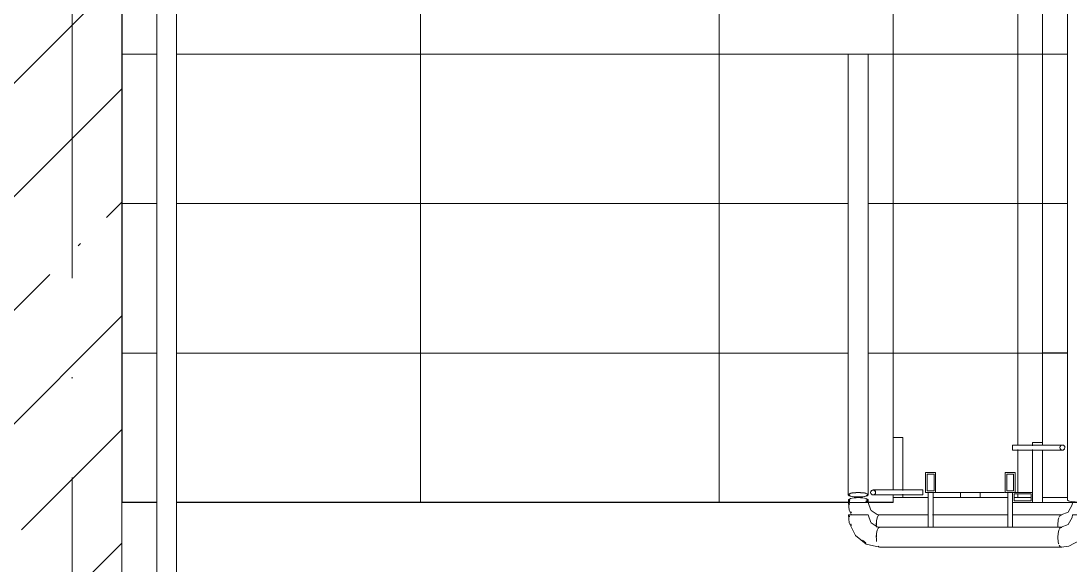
# Model space of a CAD drawing. Header units: millimetres. Extents: x -6467 to 105918, y -7090 to 92481.
# Drawn here: x 97397 to 99505, y 49655 to 50748 of the extents above; entities that cross this region are included whole.
import ezdxf

# ---------------------------------------------------------------- set-up
doc = ezdxf.new("R2010")
doc.units = ezdxf.units.MM
doc.linetypes.add('50_200_ШТРИХ_1Т_ш5_п1_п1_', pattern=[1400, 1000, -200, 0, -200])
for name, color, linetype, lineweight in [('A-FLOR', 7, 'Continuous', 9), ('A-WALL', 7, 'Continuous', 5), ('Ограждение', 7, 'Continuous', 9), ('Ограждение-1', 7, 'Continuous', 20)]:
    doc.layers.add(name, color=color, linetype=linetype, lineweight=lineweight)
for name, color, linetype, lineweight, true_color in [('S-STRS-1', 7, 'Continuous', 9, 0xaaaaaa), ('S-STRS-2', 7, 'Continuous', 5, 0xbfbfbf), ('Оси-3', 7, '50_200_ШТРИХ_1Т_ш5_п1_п1_', 9, 0xaaaaaa)]:
    doc.layers.add(name, color=color, linetype=linetype, lineweight=lineweight, true_color=true_color)
pattern_1 = [(270, (97600, 49781.04), (600, 4e-14), []), (0, (97600, 49781.04), (0, 600), [])]
pattern_2 = [(90, (101000, 53681.04), (-600, 4e-14), []), (180, (101000, 53681.04), (7e-14, -600), [])]

# ---------------------------------------------------------------- blocks, each defined once
blk = doc.blocks.new('О_Кронштейн_Форма Г_Круг_ГОСТ 25901 - О_Кронштейн_Форма Г_Круг_ГОСТ 2590-2006 2-V170-АИ_План этажа Радиаторы_2')
at = {"layer": 'Ограждение'}
for p, q in [((99380, 49755.5), (99380, 49801)), ((99390, 49780.5), (99390, 49755.5))]:
    blk.add_line(p, q, dxfattribs=at)
blk = doc.blocks.new('О_Кронштейн_Форма Г_Круг_ГОСТ 25901 - О_Кронштейн_Форма Г_Круг_ГОСТ 2590-2006 2-V171-АИ_План этажа Радиаторы_2')
at = {"layer": 'Ограждение'}
for p, q in [((99380, 49736), (99380, 49801)), ((99385, 49801), (99380, 49801)), ((99390, 49801), (99385, 49801)), ((99390, 49801), (99390, 49736)), ((99380, 49732.5), (99380, 49736)), ((99390, 49736), (99390, 49731))]:
    blk.add_line(p, q, dxfattribs=at)
blk = doc.blocks.new('О_Кронштейн_Форма Г_Круг_ГОСТ 25901 - О_Кронштейн_Форма Г_Круг_ГОСТ 2590-2006 2-V172-АИ_План этажа Радиаторы_2')
at = {"layer": 'Ограждение'}
for p, q in [((99220, 49755.9), (99220, 49801)), ((99230, 49801), (99230, 49755.9))]:
    blk.add_line(p, q, dxfattribs=at)
blk = doc.blocks.new('О_Кронштейн_Форма Г_Круг_ГОСТ 25901 - О_Кронштейн_Форма Г_Круг_ГОСТ 2590-2006 2-V122-АИ_План этажа Радиаторы_2')
at = {"layer": 'Ограждение'}
for p, q in [((72930, 57056.3), (72995, 57056.3)), ((72995, 57046.3), (72930, 57046.3)), ((72995, 57056.3), (73000.2, 57056.3)), ((72998.5, 57046.3), (72995, 57046.3))]:
    blk.add_line(p, q, dxfattribs=at)
blk = doc.blocks.new('О_Элемент ограждения_Обод_Труба_ГОСТ 1 - О_Элемент ограждения_Обод_Труба_ГОСТ 8645-68 2-V173-АИ_План этажа Радиаторы_2')
at = {"layer": 'Ограждение-1'}
for p, q in [((-180, 20), (-180, -20)), ((-177, 17), (-163, 17)), ((-177, -17), (-177, 17)), ((-160, 20), (-165.2, 20)), ((-163, 17), (-163, -17)), ((-160, -20), (-160, 20)), ((0, 20), (-20, 20)), ((-20, 20), (-20, -20)), ((-17, 17), (-3, 17)), ((-17, -17), (-17, 17)), ((-3, 17), (-3, -17)), ((0, -20), (0, 20)), ((-180, -20), (-160, -20)), ((-163, -17), (-177, -17)), ((-20, -20), (0, -20)), ((-3, -17), (-17, -17))]:
    blk.add_line(p, q, dxfattribs=at)
blk = doc.blocks.new('О_Полоса_Трапеция прямоугольная_Прокат_ГОСТ 1 - Крепежная пластина 2-26172106-АИ_План этажа Радиаторы_2')
at = {"layer": 'Ограждение'}
for p, q in [((99325, 49801), (99235, 49801)), ((99325, 49791), (99325, 49801))]:
    blk.add_line(p, q, dxfattribs=at)
blk = doc.blocks.new('О_Элемент поручня_Маршевый_Труба_ГОСТ 1 - О_Элемент поручня_Маршевый_Труба_ГОСТ 8732-78 2-V174-АИ_План этажа Радиаторы_2')
at = {"layer": 'Ограждение'}
for p, q in [((-371.3, 40), (-6.4, 40)), ((-6.4, 0), (-371.3, 0))]:
    blk.add_line(p, q, dxfattribs=at)
for centre, start_param, end_param in [((-371.3, 20), 0, 0.261799), ((-371.3, 20), 5.609987, 6.283185), ((-371.3, 20), 4.712389, 5.385587), ((-6.4, 20), 5.834386, 6.283185), ((-6.4, 20), 4.975125, 5.161188), ((-6.4, 20), 4.712389, 4.936788), ((-371.3, 20), 2.917193, 3.141593), ((-371.3, 20), 3.141593, 4.712231), ((-6.4, 20), 3.141593, 4.712231)]:
    blk.add_ellipse(centre, major_axis=(0, 20), ratio=0.322266, start_param=start_param, end_param=end_param, dxfattribs=at)
blk = doc.blocks.new('О_Элемент поручня_Маршевый_Труба_ГОСТ 1 - О_Элемент поручня_Маршевый_Труба_ГОСТ 8732-78 2-26200874-АИ_План этажа Радиаторы_2')
at = {"layer": 'Ограждение'}
for p, q in [((-273, 0), (-371.3, 0)), ((-113, 0), (-264.6, 0)), ((-6.4, 0), (-104.6, 0))]:
    blk.add_line(p, q, dxfattribs=at)
for centre, start_param, end_param in [((-371.3, 20), 4.712389, 4.974188), ((-6.4, 20), 4.712389, 4.936788), ((-371.3, 20), 2.879793, 3.141593), ((-371.3, 20), 3.141593, 3.590392), ((-371.3, 20), 4.039191, 4.712389), ((-6.4, 20), 3.141593, 4.712389)]:
    blk.add_ellipse(centre, major_axis=(0, 20), ratio=0.322266, start_param=start_param, end_param=end_param, dxfattribs=at)
blk = doc.blocks.new('О_Полоса_Трапеция прямоугольная_Прокат_ГОСТ 1 - Крепежная пластина 2-V175-АИ_План этажа Радиаторы_2')
at = {"layer": 'Ограждение'}
for p, q in [((99373.9, 49801), (99285, 49801)), ((99285, 49801), (99285, 49791))]:
    blk.add_line(p, q, dxfattribs=at)
blk = doc.blocks.new('О_Элемент поручня_Загиб_Труба_ГОСТ 1 - О_Элемент поручня_Загиб_Труба_ГОСТ 8732-78 2-V176-АИ_План этажа Радиаторы_2')
at = {"layer": 'Ограждение'}
for p, q in [((99062, 49756), (99060, 49756)), ((99061.9, 49751.7), (99061.5, 49756)), ((99061.5, 49756), (99061.8, 49756)), ((99073.5, 49756), (99062.4, 49756)), ((99098.9, 49756), (99073.5, 49756)), ((99097.5, 49756), (99098.5, 49756)), ((99100, 49756), (99097.9, 49756)), ((99100, 49756), (99105.1, 49740.4)), ((99066.3, 49734.7), (99064.9, 49737.7)), ((99094.9, 49699.8), (99088.3, 49705.2))]:
    blk.add_line(p, q, dxfattribs=at)
at = {"layer": 'Ограждение', "flags": 128}
for points in [[(99122.6, 49691), (99095.8, 49697.3), (99074.2, 49714.8), (99061.8, 49740.2), (99060, 49756)], [(99105.5, 49739.9), (99118, 49731.6), (99122.6, 49731)]]:
    blk.add_lwpolyline(points, dxfattribs=at)
at = {"layer": 'Ограждение'}
blk.add_ellipse((99122.6, 49711), major_axis=(0, 20), ratio=0.322266, start_param=0, end_param=1.570638, dxfattribs=at)
blk = doc.blocks.new('О_Элемент поручня_Загиб_Труба_ГОСТ 1 - О_Элемент поручня_Загиб_Труба_ГОСТ 8732-78 2-V177-АИ_План этажа Радиаторы_2')
at = {"layer": 'Ограждение'}
for p, q in [((99062, 49781), (99060, 49781)), ((99061.9, 49776.7), (99061.5, 49781)), ((99061.5, 49781), (99061.8, 49781)), ((99098.9, 49781), (99097, 49781)), ((99097.5, 49781), (99098.5, 49781)), ((99100, 49781), (99097.9, 49781)), ((99100, 49781), (99105.1, 49765.4)), ((99066.3, 49759.7), (99064.9, 49762.7))]:
    blk.add_line(p, q, dxfattribs=at)
at = {"layer": 'Ограждение', "flags": 128}
for points in [[(99066.3, 49756), (99061.8, 49765.2), (99060, 49781)], [(99105.5, 49764.9), (99118, 49756.6), (99122.6, 49756)]]:
    blk.add_lwpolyline(points, dxfattribs=at)
at = {"layer": 'Ограждение'}
blk.add_ellipse((99122.6, 49736), major_axis=(0, 20), ratio=0.322266, start_param=0, end_param=1.570796, dxfattribs=at)
blk = doc.blocks.new('О_Элемент поручня_Загиб_Труба_ГОСТ 1 - О_Элемент поручня_Загиб_Труба_ГОСТ 8732-78 2-V178-АИ_План этажа Радиаторы_2')
at = {"layer": 'Ограждение'}
for p, q in [((99515, 49756), (99510, 49756)), ((99511.5, 49756), (99511.6, 49756)), ((99512.5, 49756), (99514.7, 49756)), ((99518.9, 49756), (99515, 49756)), ((99523.6, 49756), (99518.9, 49756)), ((99549, 49756), (99523.6, 49756)), ((99550, 49756), (99549, 49756))]:
    blk.add_line(p, q, dxfattribs=at)
at = {"layer": 'Ограждение', "flags": 128}
for points in [[(99487.4, 49731), (99501.6, 49736.5), (99509.5, 49750.8), (99510, 49756)], [(99550, 49756), (99544, 49728.2), (99527.1, 49705.8), (99502.7, 49693), (99487.4, 49691)], [(99546.8, 49748), (99542.5, 49728.5), (99538.5, 49723.3)], [(99532.8, 49715.8), (99525.7, 49706.5), (99521.6, 49704.4)]]:
    blk.add_lwpolyline(points, dxfattribs=at)
at = {"layer": 'Ограждение'}
for start_param, end_param in [(0, 1.570638), (6.021386, 6.283185), (2.154398, 2.307929), (3.141593, 3.403392)]:
    blk.add_ellipse((99487.4, 49711), major_axis=(0, 20), ratio=0.322266, start_param=start_param, end_param=end_param, dxfattribs=at)
blk = doc.blocks.new('О_Элемент поручня_Загиб_Труба_ГОСТ 1 - О_Элемент поручня_Загиб_Труба_ГОСТ 8732-78 2-V179-АИ_План этажа Радиаторы_2')
at = {"layer": 'Ограждение'}
for p, q in [((99515, 49781), (99510, 49781)), ((99511.5, 49781), (99511.6, 49781)), ((99512.5, 49781), (99514.7, 49781)), ((99518.9, 49781), (99515, 49781)), ((99523.6, 49781), (99518.9, 49781)), ((99549, 49781), (99523.6, 49781)), ((99550, 49781), (99544.6, 49756)), ((99546.8, 49773), (99544.7, 49763.4)), ((99550, 49781), (99549, 49781))]:
    blk.add_line(p, q, dxfattribs=at)
at = {"layer": 'Ограждение', "flags": 128}
blk.add_lwpolyline([(99487.4, 49756), (99501.6, 49761.5), (99509.5, 49775.8), (99510, 49781)], dxfattribs=at)
at = {"layer": 'Ограждение'}
for start_param, end_param in [(0.833663, 0.987194), (0.523599, 0.737133), (0.261799, 0.303398), (6.021386, 6.283185), (1.570796, 1.832596)]:
    blk.add_ellipse((99487.4, 49736), major_axis=(0, 20), ratio=0.322266, start_param=start_param, end_param=end_param, dxfattribs=at)
blk = doc.blocks.new('О_Элемент поручня_Площадочный_Одноуровневый_ГОСТ 1 - О_Элемент поручня_Площадочный_Одноуровневый_ГОСТ 8732-78 2-V181-АИ_План этажа Радиаторы_2')
at = {"layer": 'Ограждение'}
for p, q in [((9.4, 40), (4.7, 40)), ((9.4, 37.3), (9.4, 40)), ((9.4, 20), (9.4, 40)), ((9.4, 38.5), (9.4, 36)), ((4.7, 0), (9.4, 0)), ((9.4, 0), (9.4, 20)), ((9.4, 0), (9.4, 2.5)), ((9.4, 2.4), (9.4, 1.5))]:
    blk.add_line(p, q, dxfattribs=at)
at = {"layer": 'Ограждение', "flags": 128}
for points in [[(4.7, 40), (3.7, 39.5), (2.7, 38), (1.8, 35.6), (1, 32.5), (0.5, 28.7), (0.1, 24.5), (0, 20)], [(2.2, 35.2), (3.2, 37.3), (4.2, 38.4), (5.2, 38.4), (6.3, 37.3), (7.2, 35.2)], [(7.7, 35.6), (6.8, 38), (5.8, 39.5), (4.7, 40)], [(0, 20), (0.1, 15.5), (0.5, 11.3), (1, 7.5), (1.8, 4.4), (2.7, 2), (3.7, 0.5), (4.7, 0)], [(6.3, 2.7), (5.2, 1.6), (4.2, 1.6), (3.2, 2.7)], [(4.7, 0), (5.8, 0.5), (6.8, 2), (7, 2.5)]]:
    blk.add_lwpolyline(points, dxfattribs=at)
blk = doc.blocks.new('О_Элемент поручня_Площадочный_Одноуровневый_ГОСТ 1 - О_Элемент поручня_Площадочный_Одноуровневый_ГОСТ 8732-78 2-26200878-АИ_План этажа Радиаторы_2')
at = {"layer": 'Ограждение'}
for p, q in [((9.4, 40), (4.7, 40)), ((9.4, 37.3), (9.4, 40)), ((9.4, 38), (9.4, 40)), ((9.4, 38.5), (9.4, 37.9)), ((4.7, 0), (9.4, 0)), ((9.4, 0), (9.4, 2.7)), ((9.4, 0), (9.4, 2))]:
    blk.add_line(p, q, dxfattribs=at)
at = {"layer": 'Ограждение', "flags": 128}
for points in [[(4.7, 40), (3.7, 39.5), (2.7, 38), (1.8, 35.6)], [(2.2, 35.2), (3.2, 37.3), (4.2, 38.4), (5.2, 38.4), (6.3, 37.3), (7.2, 35.2)], [(7.7, 35.6), (6.8, 38), (5.8, 39.5), (4.7, 40)], [(1.8, 4.4), (2.7, 2), (3.7, 0.5), (4.7, 0)], [(6.3, 2.7), (5.2, 1.6), (4.2, 1.6), (3.2, 2.7)], [(4.7, 0), (5.8, 0.5), (6.8, 2), (7, 2.5)]]:
    blk.add_lwpolyline(points, dxfattribs=at)
blk = doc.blocks.new('О_Элемент ограждения_Обод_Труба_ГОСТ 8645-68 - О_Элемент ограждения_Обод_Труба_ГОСТ 8645-68-26169631-АИ_План этажа Радиаторы_2')
at = {"layer": 'Ограждение-1'}
for p, q in [((0, 20), (-20, 20)), ((-20, 20), (-20, -20)), ((-17, 17), (-3, 17)), ((-17, -17), (-17, 17)), ((-3, 17), (-3, -17)), ((0, -20), (0, 20)), ((-20, -20), (0, -20)), ((-3, -17), (-17, -17))]:
    blk.add_line(p, q, dxfattribs=at)
blk = doc.blocks.new('О_Полоса_Трапеция прямоугольная_Прокат_ГОСТ 103-2006 - Крепежная пластина-V223-АИ_План этажа Радиаторы_2')
at = {"layer": 'Ограждение'}
for p, q in [((99450, 49901), (99430, 49901)), ((99430, 49901), (99430, 49894.6)), ((99450, 49895.2), (99450, 49901)), ((99430, 49887.5), (99430, 49801)), ((99450, 49781), (99450, 49886.7)), ((99430, 49781), (99450, 49781))]:
    blk.add_line(p, q, dxfattribs=at)
blk = doc.blocks.new('О_Кронштейн_Форма Г_Круг_ГОСТ 2590-2006 - О_Кронштейн_Форма Г_Круг_ГОСТ 2590-2006-18969516-АИ_План этажа Радиаторы_2')
at = {"layer": 'Ограждение'}
for p, q in [((21685.8, 45871), (21685.8, 45946)), ((21695.8, 45946), (21695.8, 45871)), ((21685.8, 45871), (21690.8, 45871)), ((21690.8, 45871), (21695.8, 45871))]:
    blk.add_line(p, q, dxfattribs=at)
at = {"layer": 'Ограждение', "flags": 128}
for points in [[(21685.8, 45946), (21685.8, 45962.4), (21685.8, 45970.8), (21685.8, 45971)], [(21695.8, 45971), (21695.8, 45964.9), (21695.8, 45949.6), (21695.8, 45946)]]:
    blk.add_lwpolyline(points, dxfattribs=at)
at = {"layer": 'Ограждение'}
for start, end in [(90, 270), (270, 90)]:
    blk.add_arc((21690.8, 45971), 5, start, end, dxfattribs=at)
blk = doc.blocks.new('О_Кронштейн_Форма Г_Круг_ГОСТ 2590-2006 - О_Кронштейн_Форма Г_Круг_ГОСТ 2590-2006-V142-АИ_План этажа Радиаторы_2')
at = {"layer": 'Ограждение'}
for p, q in [((17905.8, 45871), (17905.8, 45946)), ((17915.8, 45946), (17915.8, 45871)), ((17905.8, 45871), (17906, 45871)), ((17915.6, 45871), (17915.8, 45871))]:
    blk.add_line(p, q, dxfattribs=at)
at = {"layer": 'Ограждение', "flags": 128}
for points in [[(17905.8, 45946), (17905.8, 45962.4), (17905.8, 45970.8), (17905.8, 45971)], [(17915.8, 45971), (17915.8, 45964.9), (17915.8, 45949.6), (17915.8, 45946)]]:
    blk.add_lwpolyline(points, dxfattribs=at)
at = {"layer": 'Ограждение'}
for start, end in [(285, 45), (150, 195), (225, 240)]:
    blk.add_arc((17910.8, 45971), 5, start, end, dxfattribs=at)
blk = doc.blocks.new('О_Элемент поручня_Маршевый_Труба_ГОСТ 8732-78 - О_Элемент поручня_Маршевый_Труба_ГОСТ 8732-78-V191-АИ_План этажа Радиаторы_2')
at = {"layer": 'Ограждение'}
blk.add_line((-3902.6, 0), (-13.2, 0), dxfattribs=at)
at = {"layer": 'Ограждение', "flags": 128}
blk.add_lwpolyline([(-13.2, 0), (-12.1, 0.5), (-11.1, 2), (-10.2, 4.4), (-9.5, 7.5), (-8.9, 11.3), (-8.6, 15.5), (-8.4, 20)], dxfattribs=at)
blk = doc.blocks.new('О_Элемент поручня_Маршевый_Труба_ГОСТ 8732-78 - О_Элемент поручня_Маршевый_Труба_ГОСТ 8732-78-V224-АИ_План этажа Радиаторы_2')
at = {"layer": 'Ограждение'}
for p, q in [((-3017.9, 40), (-3902.6, 40)), ((-3899.9, 34.4), (-3900.1, 35.2)), ((-3900.1, 4.8), (-3899.9, 5.6)), ((-3902.6, 0), (-3017.9, 0))]:
    blk.add_line(p, q, dxfattribs=at)
at = {"layer": 'Ограждение', "flags": 128}
for points in [[(-3907.3, 20), (-3907.2, 24.5), (-3906.9, 28.7), (-3906.3, 32.5), (-3905.6, 35.6), (-3904.7, 38), (-3903.7, 39.5), (-3902.6, 40)], [(-3901, 37.1), (-3901.1, 37.3), (-3902.1, 38.4), (-3903.1, 38.4), (-3904.2, 37.3), (-3905.1, 35.2), (-3905.9, 32.3), (-3906.5, 28.6), (-3906.9, 24.4), (-3907, 20)], [(-3902.6, 40), (-3901.6, 39.5), (-3900.6, 38), (-3899.7, 35.6), (-3898.9, 32.5), (-3898.4, 28.7), (-3898, 24.5), (-3897.9, 20)], [(-3898.2, 20), (-3898.4, 24.4), (-3898.7, 28.6), (-3899.3, 32.3)], [(-3902.6, 0), (-3903.7, 0.5), (-3904.7, 2), (-3905.6, 4.4), (-3906.3, 7.5), (-3906.9, 11.3), (-3907.2, 15.5), (-3907.3, 20)], [(-3907, 20), (-3906.9, 15.6), (-3906.5, 11.4), (-3905.9, 7.7), (-3905.1, 4.8), (-3904.2, 2.7), (-3903.1, 1.6), (-3902.1, 1.6), (-3901.1, 2.7)], [(-3897.9, 20), (-3898, 15.5), (-3898.4, 11.3), (-3898.9, 7.5), (-3899.7, 4.4), (-3900.6, 2), (-3901.6, 0.5), (-3902.6, 0)], [(-3899.3, 7.7), (-3898.7, 11.4), (-3898.4, 15.6), (-3898.2, 20)]]:
    blk.add_lwpolyline(points, dxfattribs=at)
blk = doc.blocks.new('О_Элемент поручня_Маршевый_Труба_ГОСТ 8732-78 - О_Элемент поручня_Маршевый_Труба_ГОСТ 8732-78-V225-АИ_План этажа Радиаторы_2')
at = {"layer": 'Ограждение'}
for p, q in [((-3902.1, 38.4), (-3903.1, 38.4)), ((-3903.1, 1.6), (-3902.1, 1.6))]:
    blk.add_line(p, q, dxfattribs=at)
at = {"layer": 'Ограждение', "flags": 128}
for points in [[(-3907.3, 20), (-3907.2, 24.5), (-3906.9, 28.7), (-3906.3, 32.5), (-3905.6, 35.6), (-3904.7, 38), (-3903.7, 39.5), (-3902.6, 40)], [(-3902.6, 0), (-3903.7, 0.5), (-3904.7, 2), (-3905.6, 4.4), (-3906.3, 7.5), (-3906.9, 11.3), (-3907.2, 15.5), (-3907.3, 20)]]:
    blk.add_lwpolyline(points, dxfattribs=at)
blk = doc.blocks.new('О_Полоса_Трапеция прямоугольная_Прокат_ГОСТ 103-2006 - Крепежная пластина-V226-АИ_План этажа Радиаторы_2')
at = {"layer": 'Ограждение'}
for p, q in [((99169.6, 49911), (99150, 49911)), ((99169.6, 49804.6), (99169.6, 49911)), ((99169.6, 49791), (99169.6, 49797.5))]:
    blk.add_line(p, q, dxfattribs=at)
blk = doc.blocks.new('О_Кронштейн_Форма Г_Круг_ГОСТ 2590-2006 - О_Кронштейн_Форма Г_Круг_ГОСТ 2590-2006-V227-АИ_План этажа Радиаторы_2')
at = {"layer": 'Ограждение'}
for p, q in [((99134.6, 49806), (99209.6, 49806)), ((99209.6, 49796), (99134.6, 49796)), ((99209.6, 49805.9), (99209.6, 49806)), ((99209.6, 49796), (99209.6, 49796.2))]:
    blk.add_line(p, q, dxfattribs=at)
at = {"layer": 'Ограждение', "flags": 128}
for points in [[(99109.6, 49806), (99115.7, 49806), (99131.1, 49806), (99134.6, 49806)], [(99134.6, 49796), (99118.2, 49796), (99109.8, 49796), (99109.6, 49796)]]:
    blk.add_lwpolyline(points, dxfattribs=at)
at = {"layer": 'Ограждение'}
for start, end in [(15, 135), (240, 285), (315, 336.2063)]:
    blk.add_arc((99109.6, 49801), 5, start, end, dxfattribs=at)
blk = doc.blocks.new('О_Элемент поручня_Пристенный_Двухуровневый_Труба_ГОСТ 87321 - О_Элемент поручня_Пристенный_Двухуровневый_Труба_ГОСТ 8732-78 2-V351-АИ_План этажа Радиаторы_2')
at = {"layer": 'Ограждение'}
for p, q in [((280, 40), (-4480, 40)), ((-4480, 0), (280, 0))]:
    blk.add_line(p, q, dxfattribs=at)

msp = doc.modelspace()

# ---------------------------------------------------------------- hatches: boundary and pattern name
at = {"layer": 'A-WALL'}
h = msp.add_hatch(dxfattribs=at)
h.set_pattern_fill('FP_1', color=256, style=0, pattern_type=2)
h.set_pattern_definition([(45, (0, 0), (-228.0985, 228.0985), []), (45, (228.1, 0), (-228.0985, 228.0985), [403.225, -80.645, 6.706, -73.939])])
h.paths.add_polyline_path([(97600, 47081), (97600, 47296), (97350, 47296), (97350, 47081)])
h.paths.add_polyline_path([(97600, 48946), (97600, 55181), (97350, 55181), (97350, 48946), (97505.3, 48946)])
at = {"layer": 'S-STRS-2'}
h = msp.add_hatch(dxfattribs=at)
h.set_pattern_fill('FP_143', color=256, style=0, pattern_type=2)
h.set_pattern_definition(pattern_1)
h.paths.add_polyline_path([(98966.3, 50681), (99150, 50681), (99150, 50981), (97710, 50981), (97710, 50681), (98891.9, 50681)])
h.paths.add_polyline_path([(97600, 50681), (97670, 50681), (97670, 50981), (97600, 50981)])
h = msp.add_hatch(dxfattribs=at)
h.set_pattern_fill('FP_143', color=256, style=0, pattern_type=2)
h.set_pattern_definition(pattern_1)
h.paths.add_polyline_path([(99150, 50681), (99450, 50681), (99450, 50781), (99430, 50781), (99430, 50886.2), (99390, 50887.5), (99390, 50895.9), (99430, 50895.9), (99430, 50901), (99450, 50901), (99450, 50981), (99150, 50981), (99150, 50891), (99169.6, 50889.7), (99169.6, 50785.9), (99209.6, 50784.6), (99209.6, 50776.2), (99169.6, 50776.2), (99169.6, 50771), (99150, 50771), (99150, 50722.9)])
h = msp.add_hatch(dxfattribs=at)
h.set_pattern_fill('FP_145', color=256, style=0, pattern_type=2)
h.set_pattern_definition(pattern_2)
h.paths.add_polyline_path([(99450, 50681), (99500, 50681), (99500, 50981), (99450, 50981), (99450, 50895.9), (99465, 50894.6), (99465, 50886.2), (99450, 50886.2), (99450, 50722.9)])
h.paths.add_polyline_path([(99581.6, 50681), (100890, 50681), (100890, 50981), (99540, 50981), (99540, 50681)])
h.paths.add_polyline_path([(100930, 50681), (101000, 50681), (101000, 50981), (100930, 50981)])
h.paths.add_polyline_path([(99480.3, 50886.1), (99474.1, 50888.5), (99474.1, 50895), (99479.9, 50894.6), (99480.2, 50886.2)])
h.paths.add_polyline_path([(99493.5, 50887.5), (99486, 50892.3), (99489.9, 50895.4), (99495, 50891), (99493.7, 50887.8)])
h = msp.add_hatch(dxfattribs=at)
h.set_pattern_fill('FP_143', color=256, style=0, pattern_type=2)
h.set_pattern_definition(pattern_1)
h.paths.add_polyline_path([(97600, 50381), (97670, 50381), (97670, 50681), (97600, 50681)])
h.paths.add_polyline_path([(97710, 50381), (99059.6, 50381), (99058.7, 50681), (97710, 50681)])
h.paths.add_polyline_path([(99099.6, 50381), (99150, 50381), (99150, 50681), (99098.1, 50681), (99099.6, 50664.9), (99099.6, 50629)])
h = msp.add_hatch(dxfattribs=at)
h.set_pattern_fill('FP_143', color=256, style=0, pattern_type=2)
h.set_pattern_definition(pattern_1)
h.paths.add_polyline_path([(99166.3, 50381), (99450, 50381), (99450, 50681), (99150, 50681), (99150, 50381)])
h = msp.add_hatch(dxfattribs=at)
h.set_pattern_fill('FP_145', color=256, style=0, pattern_type=2)
h.set_pattern_definition(pattern_2)
h.paths.add_polyline_path([(99450, 50381), (99500, 50381), (99500, 50681), (99450, 50681), (99450, 50391)])
h.paths.add_polyline_path([(99540, 50381), (100890, 50381), (100890, 50681), (99540, 50681), (99540, 50391)])
h.paths.add_polyline_path([(100930, 50381), (101000, 50381), (101000, 50681), (100930, 50681)])
h = msp.add_hatch(dxfattribs=at)
h.set_pattern_fill('FP_143', color=256, style=0, pattern_type=2)
h.set_pattern_definition(pattern_1)
h.paths.add_polyline_path([(97670, 50081), (97670, 50381), (97600, 50381), (97600, 50081)])
h.paths.add_polyline_path([(97710, 50081), (99059.6, 50081), (99059.6, 50381), (97710, 50381), (97710, 50371)])
h.paths.add_polyline_path([(99099.6, 50081), (99150, 50081), (99150, 50381), (99099.6, 50381), (99099.6, 50161.9)])
h = msp.add_hatch(dxfattribs=at)
h.set_pattern_fill('FP_143', color=256, style=0, pattern_type=2)
h.set_pattern_definition(pattern_1)
h.paths.add_polyline_path([(99450, 50081), (99450, 50381), (99150, 50381), (99150, 50081), (99166.3, 50081)])
h = msp.add_hatch(dxfattribs=at)
h.set_pattern_fill('FP_145', color=256, style=0, pattern_type=2)
h.set_pattern_definition(pattern_2)
h.paths.add_polyline_path([(99450, 50081), (99500, 50081), (99500, 50381), (99450, 50381), (99450, 50371)])
h.paths.add_polyline_path([(100930, 50081), (101000, 50081), (101000, 50381), (100930, 50381), (100930, 50371)])
h.paths.add_polyline_path([(100890, 50081), (100890, 50381), (99540, 50381), (99540, 50081), (100827.3, 50081)])
h = msp.add_hatch(dxfattribs=at)
h.set_pattern_fill('FP_143', color=256, style=0, pattern_type=2)
h.set_pattern_definition(pattern_1)
h.paths.add_polyline_path([(99102.1, 49781), (99150, 49781), (99150, 49796.2), (99134.6, 49797.5), (99134.6, 49805.9), (99150, 49805.9), (99150, 50081), (99099.6, 50081), (99097.6, 49795.5), (99091.9, 49793.1), (99075.2, 49792.1), (99061.6, 49795.5), (99059.6, 49798.4), (99059.6, 50081), (97710, 50081), (97710, 49781), (99098.9, 49781)])
h.paths.add_polyline_path([(97600, 49781), (97670, 49781), (97670, 50081), (97600, 50081), (97600, 49816)])
h.paths.add_polyline_path([(99070, 49781), (99062.6, 49781), (99065.8, 49789.1), (99081.2, 49790.5), (99095.6, 49788.7), (99093.9, 49781), (99070.1, 49781)])
h.paths.add_polyline_path([(99119.3, 49796.1), (99123.3, 49805.4), (99125.5, 49803.5), (99125.5, 49797.1), (99119.7, 49796.1)])
h.paths.add_polyline_path([(99110.9, 49796.2), (99104.6, 49801), (99106.1, 49804.6), (99113.2, 49799.3), (99112.5, 49798.4)])
h = msp.add_hatch(dxfattribs=at)
h.set_pattern_fill('FP_143', color=256, style=0, pattern_type=2)
h.set_pattern_definition(pattern_1)
h.paths.add_polyline_path([(99215, 49791), (99220.2, 49791), (99218, 49801), (99215, 49802.4), (99215, 49841), (99235, 49841), (99235, 49801), (99375, 49801), (99375, 49841), (99395, 49841), (99395, 49801), (99430, 49801), (99430, 49886.2), (99390, 49887.5), (99390, 49895.9), (99430, 49895.9), (99430, 49901), (99450, 49901), (99450, 50081), (99150, 50081), (99150, 49911), (99169.6, 49911), (99169.6, 49805.9), (99209.6, 49804), (99209.6, 49796.2), (99169.6, 49796.2), (99169.6, 49791), (99209.6, 49791)])
h.paths.add_polyline_path([(99389.8, 49791), (99390, 49791), (99389.8, 49798)])
h.paths.add_polyline_path([(99393, 49791), (99427, 49791), (99427, 49798), (99393, 49798)])
h.paths.add_polyline_path([(99381.4, 49804), (99392, 49804), (99390, 49838), (99378, 49838), (99378, 49804)])
h.paths.add_polyline_path([(99218, 49804), (99232, 49804), (99232, 49838), (99218, 49838), (99218, 49818)])
h = msp.add_hatch(dxfattribs=at)
h.set_pattern_fill('FP_145', color=256, style=0, pattern_type=2)
h.set_pattern_definition(pattern_2)
h.paths.add_polyline_path([(99450, 49791), (99500, 49791), (99500, 50081), (99450, 50081), (99450, 49895.9), (99465, 49894.6), (99465, 49886.2), (99450, 49886.2), (99450, 49843)])
h.paths.add_polyline_path([(101000, 49791), (101000, 50081), (100930, 50081), (100930, 49791)])
h.paths.add_polyline_path([(100890, 49791), (100890, 50081), (99540, 50081), (99542.3, 49791), (100827.3, 49791)])
h.paths.add_polyline_path([(99480.3, 49886.1), (99474.1, 49888.5), (99474.1, 49895), (99479.9, 49894.6), (99480.2, 49886.2)])
h.paths.add_polyline_path([(99493.5, 49887.5), (99486, 49892.3), (99489.9, 49895.4), (99495, 49891), (99493.7, 49887.8)])

# ---------------------------------------------------------------- linework, layer by layer
at = {"layer": 'A-FLOR'}
for p, q in [((99220.8, 49791), (99150, 49791)), ((99380.8, 49791), (99229.3, 49791)), ((99427, 49791), (99393, 49791)), ((99500, 49791), (99450, 49791))]:
    msp.add_line(p, q, dxfattribs=at)
at = {"layer": 'A-WALL'}
msp.add_line((97600, 48951), (97600, 55181), dxfattribs=at)
at = {"layer": 'S-STRS-1'}
for p, q in [((99150, 50681), (99150, 50981)), ((99450, 50781), (99450, 50681)), ((97600, 50681), (97670, 50681)), ((97600, 50681), (97670, 50681)), ((97710, 50681), (99150, 50681)), ((97710, 50681), (99150, 50681)), ((99150, 50381), (99150, 50681)), ((99150, 50681), (99450, 50681)), ((99150, 50681), (99450, 50681)), ((99450, 50681), (99450, 50381)), ((99500.5, 50681), (99450, 50681)), ((99500.5, 50681), (99450, 50681)), ((97600, 50381), (97670, 50381)), ((97600, 50381), (97670, 50381)), ((97710, 50381), (99060.3, 50381)), ((97710, 50381), (99060.3, 50381)), ((99098.9, 50381), (99150, 50381)), ((99098.9, 50381), (99150, 50381)), ((99150, 50081), (99150, 50381)), ((99150, 50381), (99450, 50381)), ((99150, 50381), (99450, 50381)), ((99450, 50381), (99450, 50081)), ((99500.3, 50381), (99450, 50381)), ((99500.3, 50381), (99450, 50381)), ((97600, 50081), (97670, 50081)), ((97600, 50081), (97670, 50081)), ((97710, 50081), (99060.2, 50081)), ((97710, 50081), (99060.2, 50081)), ((99099, 50081), (99150, 50081)), ((99099, 50081), (99150, 50081)), ((99150, 49805.4), (99150, 50081)), ((99150, 50081), (99450, 50081)), ((99150, 50081), (99450, 50081)), ((99450, 50081), (99450, 49901)), ((99500.5, 50081), (99450, 50081)), ((99500.5, 50081), (99450, 50081)), ((99150, 49781), (99150, 49796.9)), ((97600, 49781), (97670, 49781)), ((97600, 49781), (97670, 49781)), ((97710, 49781), (99062, 49781)), ((97710, 49781), (99062, 49781)), ((99097, 49781), (99150, 49781)), ((99097, 49781), (99150, 49781)), ((99514.7, 49781), (99450, 49781))]:
    msp.add_line(p, q, dxfattribs=at)
at = {"layer": 'Оси-3'}
msp.add_line((97500, 47431), (97500, 91281), dxfattribs=at)

# ---------------------------------------------------------------- block references
at = {"layer": 'Ограждение'}
for name, p, rotation in [('О_Элемент поручня_Пристенный_Двухуровневый_Труба_ГОСТ 87321 - О_Элемент поручня_Пристенный_Двухуровневый_Труба_ГОСТ 8732-78 2-V351-АИ_План этажа Радиаторы_2', (97670, 49501.4), 269.9999999999999), ('О_Элемент поручня_Маршевый_Труба_ГОСТ 8732-78 - О_Элемент поручня_Маршевый_Труба_ГОСТ 8732-78-V224-АИ_План этажа Радиаторы_2', (99099.6, 53698.9), 89.99999999999925), ('О_Элемент поручня_Маршевый_Труба_ГОСТ 8732-78 - О_Элемент поручня_Маршевый_Труба_ГОСТ 8732-78-V191-АИ_План этажа Радиаторы_2', (99500, 49773.2), 269.9999999999994), ('О_Кронштейн_Форма Г_Круг_ГОСТ 2590-2006 - О_Кронштейн_Форма Г_Круг_ГОСТ 2590-2006-V142-АИ_План этажа Радиаторы_2', (53519, 67801.8), 269.9999999999998), ('О_Кронштейн_Форма Г_Круг_ГОСТ 2590-2006 - О_Кронштейн_Форма Г_Круг_ГОСТ 2590-2006-18969516-АИ_План этажа Радиаторы_2', (53519, 71581.8), 269.9999999999998), ('О_Элемент ограждения_Обод_Труба_ГОСТ 1 - О_Элемент ограждения_Обод_Труба_ГОСТ 8645-68 2-V173-АИ_План этажа Радиаторы_2', (99215, 49821), 180), ('О_Элемент поручня_Маршевый_Труба_ГОСТ 8732-78 - О_Элемент поручня_Маршевый_Труба_ГОСТ 8732-78-V225-АИ_План этажа Радиаторы_2', (99099.6, 53698.9), 89.99999999999925), ('О_Элемент поручня_Площадочный_Одноуровневый_ГОСТ 1 - О_Элемент поручня_Площадочный_Одноуровневый_ГОСТ 8732-78 2-V181-АИ_План этажа Радиаторы_2', (99060, 49790.5), 269.9999999999991), ('О_Кронштейн_Форма Г_Круг_ГОСТ 2590-2006 - О_Кронштейн_Форма Г_Круг_ГОСТ 2590-2006-18969516-АИ_План этажа Радиаторы_2', (145080.6, 28110.3), 89.99999999999962), ('О_Кронштейн_Форма Г_Круг_ГОСТ 25901 - О_Кронштейн_Форма Г_Круг_ГОСТ 2590-2006 2-V122-АИ_План этажа Радиаторы_2', (42173.7, 122731), 269.9999999999997), ('О_Элемент ограждения_Обод_Труба_ГОСТ 8645-68 - О_Элемент ограждения_Обод_Труба_ГОСТ 8645-68-26169631-АИ_План этажа Радиаторы_2', (99410, 49781), 269.9999999999994), ('О_Элемент поручня_Площадочный_Одноуровневый_ГОСТ 1 - О_Элемент поручня_Площадочный_Одноуровневый_ГОСТ 8732-78 2-26200878-АИ_План этажа Радиаторы_2', (99060, 49790.5), 269.9999999999991), ('О_Элемент поручня_Маршевый_Труба_ГОСТ 1 - О_Элемент поручня_Маршевый_Труба_ГОСТ 8732-78 2-26200874-АИ_План этажа Радиаторы_2', (99116.1, 49756), 180), ('О_Элемент поручня_Маршевый_Труба_ГОСТ 1 - О_Элемент поручня_Маршевый_Труба_ГОСТ 8732-78 2-V174-АИ_План этажа Радиаторы_2', (99116.1, 49731), 180)]:
    msp.add_blockref(name, p, dxfattribs=dict(at, rotation=rotation))
for name in ['О_Полоса_Трапеция прямоугольная_Прокат_ГОСТ 103-2006 - Крепежная пластина-V226-АИ_План этажа Радиаторы_2', 'О_Полоса_Трапеция прямоугольная_Прокат_ГОСТ 103-2006 - Крепежная пластина-V223-АИ_План этажа Радиаторы_2', 'О_Кронштейн_Форма Г_Круг_ГОСТ 2590-2006 - О_Кронштейн_Форма Г_Круг_ГОСТ 2590-2006-V227-АИ_План этажа Радиаторы_2', 'О_Кронштейн_Форма Г_Круг_ГОСТ 25901 - О_Кронштейн_Форма Г_Круг_ГОСТ 2590-2006 2-V172-АИ_План этажа Радиаторы_2', 'О_Полоса_Трапеция прямоугольная_Прокат_ГОСТ 1 - Крепежная пластина 2-26172106-АИ_План этажа Радиаторы_2', 'О_Полоса_Трапеция прямоугольная_Прокат_ГОСТ 1 - Крепежная пластина 2-V175-АИ_План этажа Радиаторы_2', 'О_Кронштейн_Форма Г_Круг_ГОСТ 25901 - О_Кронштейн_Форма Г_Круг_ГОСТ 2590-2006 2-V170-АИ_План этажа Радиаторы_2', 'О_Кронштейн_Форма Г_Круг_ГОСТ 25901 - О_Кронштейн_Форма Г_Круг_ГОСТ 2590-2006 2-V171-АИ_План этажа Радиаторы_2', 'О_Элемент поручня_Загиб_Труба_ГОСТ 1 - О_Элемент поручня_Загиб_Труба_ГОСТ 8732-78 2-V177-АИ_План этажа Радиаторы_2', 'О_Элемент поручня_Загиб_Труба_ГОСТ 1 - О_Элемент поручня_Загиб_Труба_ГОСТ 8732-78 2-V179-АИ_План этажа Радиаторы_2', 'О_Элемент поручня_Загиб_Труба_ГОСТ 1 - О_Элемент поручня_Загиб_Труба_ГОСТ 8732-78 2-V176-АИ_План этажа Радиаторы_2', 'О_Элемент поручня_Загиб_Труба_ГОСТ 1 - О_Элемент поручня_Загиб_Труба_ГОСТ 8732-78 2-V178-АИ_План этажа Радиаторы_2']:
    msp.add_blockref(name, (0, 0), dxfattribs=at)

doc.saveas('drawing.dxf')
